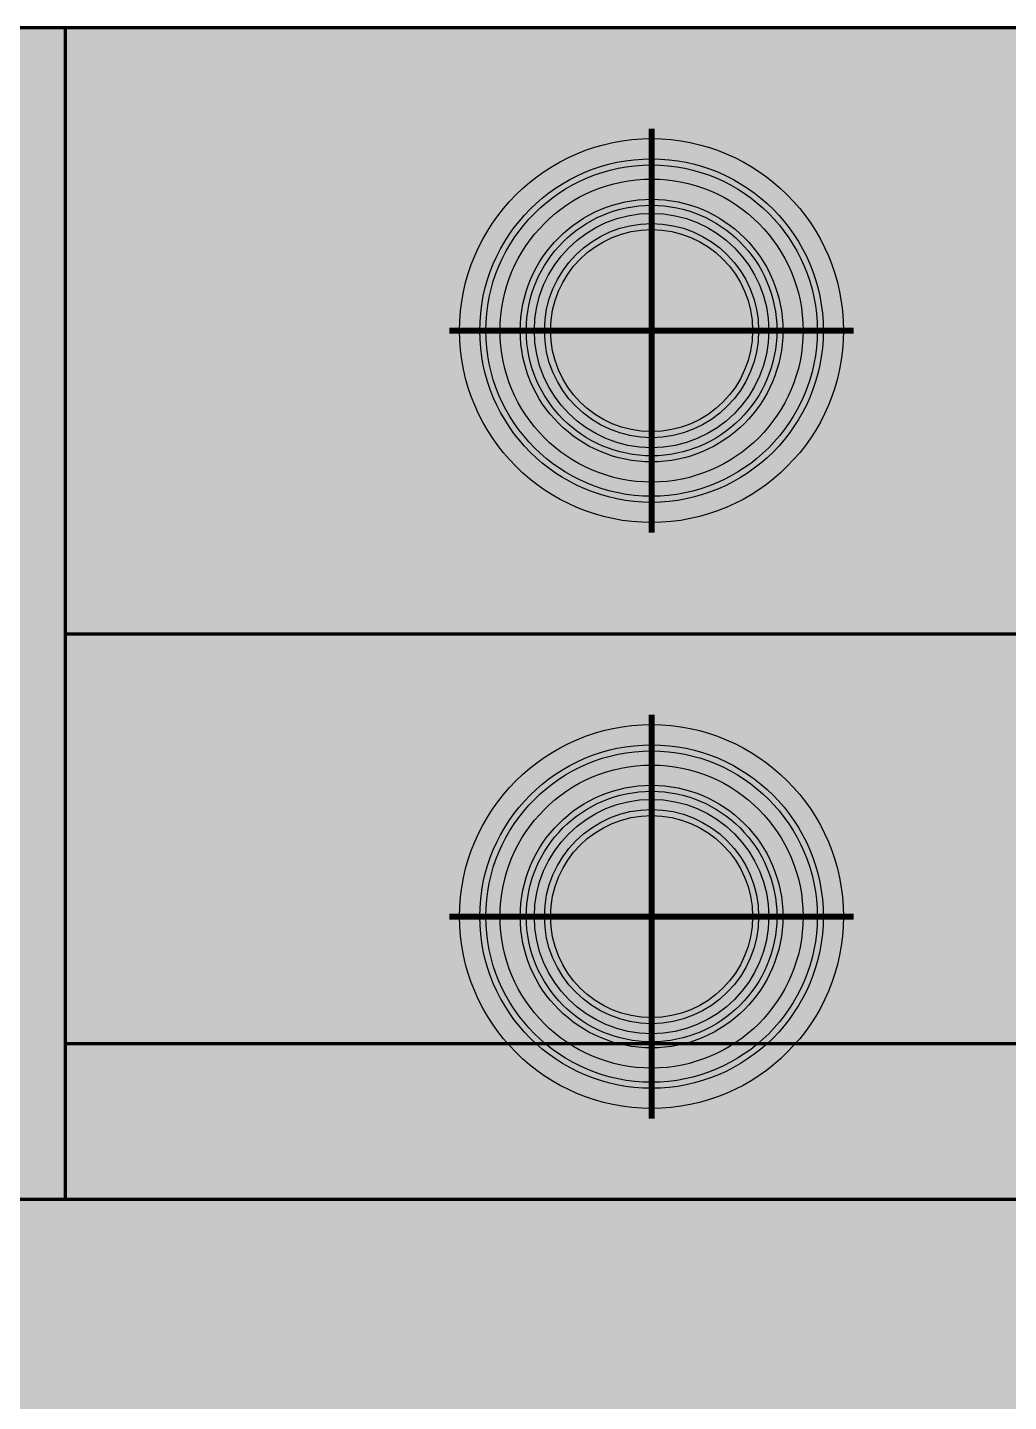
# Model space of a CAD drawing. Header units: millimetres. Extents: x 1408 to 8712, y 657 to 4836.
# Drawn here: x 6662.3 to 6905.1, y 4093.8 to 4433.8 of the extents above; entities that cross this region are included whole.
import ezdxf

# ---------------------------------------------------------------- set-up
doc = ezdxf.new("R2010")
doc.units = ezdxf.units.MM

msp = doc.modelspace()

# ---------------------------------------------------------------- hatches: boundary and pattern name
at = {"lineweight": 140, "true_color": 0xf7f281}
h = msp.add_hatch(color=51, dxfattribs=at)
h.dxf.hatch_style = 1
h.paths.add_polyline_path([(7251.77, 4433.75), (7251.77, 4143.75), (8411.77, 4143.75), (8411.77, 4433.75)])
h.paths.add_polyline_path([(6671.77, 4143.75), (6671.77, 4433.75), (6311.77, 4433.75), (6311.77, 3698.32, -0.337188), (6421.77, 3553.75), (6421.77, 4143.75)])
h.paths.add_polyline_path([(6311.77, 3409.18), (6311.77, 3378.32, -0.337188), (6421.77, 3233.75), (6421.77, 3553.75, -0.337188)])
h.paths.add_polyline_path([(6421.77, 3233.75, -0.337188), (6311.77, 3089.18), (6311.77, 3058.32, -0.337188), (6421.77, 2913.75)])
at = {"lineweight": 140, "true_color": 0xffffff}
h = msp.add_hatch(color=7, dxfattribs=at)
h.dxf.hatch_style = 1
h.paths.add_polyline_path([(7251.77, 4433.75), (6671.77, 4433.75), (6671.77, 4283.75), (7251.77, 4283.75)])
h.paths.add_polyline_path([(7251.77, 4283.75), (6671.77, 4283.75), (6671.77, 4143.75), (7251.77, 4143.75)])
h = msp.add_hatch(color=90)
h.dxf.hatch_style = 1
h.paths.add_polyline_path([(6864.27, 4358.75), (6862.77, 4358.75, -0.03929), (6862.2, 4351.56), (6863.69, 4351.32, 0.03929)])
h.paths.add_polyline_path([(6862.65, 4371.05), (6861.2, 4370.66, -0.03929), (6862.52, 4363.56), (6864.01, 4363.72, 0.03929)])
h.paths.add_polyline_path([(6857.91, 4382.5), (6856.61, 4381.75, -0.03929), (6859.72, 4375.24), (6861.12, 4375.77, 0.03929)])
h.paths.add_polyline_path([(6850.36, 4392.34), (6849.3, 4391.28, -0.03929), (6853.99, 4385.79), (6855.2, 4386.67, 0.03929)])
h.paths.add_polyline_path([(6840.52, 4399.89), (6839.77, 4398.59, -0.03929), (6845.72, 4394.5), (6846.66, 4395.67, 0.03929)])
h.paths.add_polyline_path([(6836.09, 4402.15, 0.03929), (6829.07, 4404.63), (6828.68, 4403.18, -0.03929), (6835.48, 4400.78)])
h.paths.add_polyline_path([(6824.2, 4405.67, 0.03929), (6816.77, 4406.25), (6816.77, 4404.75, -0.03929), (6823.97, 4404.19)])
h.paths.add_polyline_path([(6811.81, 4405.99, 0.03929), (6804.48, 4404.63), (6804.87, 4403.18, -0.03929), (6811.96, 4404.5)])
h.paths.add_polyline_path([(6800.29, 4401.7), (6799.75, 4403.1, 0.03929), (6793.02, 4399.89), (6793.77, 4398.59, -0.03929)])
h.paths.add_polyline_path([(6789.73, 4395.97), (6788.85, 4397.18, 0.03929), (6783.18, 4392.34), (6784.24, 4391.28, -0.03929)])
h.paths.add_polyline_path([(6781.02, 4387.7), (6779.86, 4388.65, 0.03929), (6775.63, 4382.5), (6776.93, 4381.75, -0.03929)])
h.paths.add_polyline_path([(6774.75, 4377.46), (6773.38, 4378.07, 0.03929), (6770.89, 4371.05), (6772.34, 4370.66, -0.03929)])
h.paths.add_polyline_path([(6771.34, 4365.95), (6769.86, 4366.18, 0.03929), (6769.27, 4358.75), (6770.77, 4358.75, -0.03929)])
h.paths.add_polyline_path([(6771.02, 4353.94), (6769.53, 4353.79, 0.03929), (6770.89, 4346.46), (6772.34, 4346.85, -0.03929)])
h.paths.add_polyline_path([(6773.83, 4342.27), (6772.43, 4341.73, 0.03929), (6775.63, 4335), (6776.93, 4335.75, -0.03929)])
h.paths.add_polyline_path([(6779.56, 4331.71), (6778.34, 4330.83, 0.03929), (6783.18, 4325.16), (6784.24, 4326.23, -0.03929)])
h.paths.add_polyline_path([(6787.82, 4323), (6786.88, 4321.84, 0.03929), (6793.02, 4317.62), (6793.77, 4318.92, -0.03929)])
h.paths.add_polyline_path([(6798.06, 4316.73), (6797.45, 4315.36, 0.03929), (6804.48, 4312.87), (6804.87, 4314.32, -0.03929)])
h.paths.add_polyline_path([(6816.77, 4312.75, -0.03929), (6809.58, 4313.32), (6809.34, 4311.84, 0.03929), (6816.77, 4311.25)])
h.paths.add_polyline_path([(6829.07, 4312.87), (6828.68, 4314.32, -0.03929), (6821.58, 4313), (6821.74, 4311.51, 0.03929)])
h.paths.add_polyline_path([(6840.52, 4317.62), (6839.77, 4318.92, -0.03929), (6833.26, 4315.81), (6833.79, 4314.41, 0.03929)])
h.paths.add_polyline_path([(6850.36, 4325.16), (6849.3, 4326.23, -0.03929), (6843.81, 4321.54), (6844.69, 4320.32, 0.03929)])
h.paths.add_polyline_path([(6857.91, 4335), (6856.61, 4335.75, -0.03929), (6852.52, 4329.8), (6853.69, 4328.86, 0.03929)])
h.paths.add_polyline_path([(6862.65, 4346.46), (6861.2, 4346.85, -0.03929), (6858.79, 4340.04), (6860.16, 4339.43, 0.03929)])
h.paths.add_polyline_path([(6852.99, 4349.05), (6851.54, 4349.43, -0.03929), (6849.66, 4344.11), (6851.03, 4343.5, 0.03929)])
h.paths.add_polyline_path([(6849.25, 4340), (6847.95, 4340.75, -0.03929), (6844.75, 4336.1), (6845.91, 4335.15, 0.03929)])
h.paths.add_polyline_path([(6843.29, 4332.24), (6842.23, 4333.3, -0.03929), (6837.93, 4329.63), (6838.81, 4328.41, 0.03929)])
h.paths.add_polyline_path([(6835.52, 4326.28), (6834.77, 4327.58, -0.03929), (6829.67, 4325.14), (6830.21, 4323.74, 0.03929)])
h.paths.add_polyline_path([(6826.48, 4322.53), (6826.09, 4323.98, -0.03929), (6820.53, 4322.95), (6820.69, 4321.46, 0.03929)])
h.paths.add_polyline_path([(6816.77, 4322.75, -0.03929), (6811.14, 4323.2), (6810.9, 4321.71, 0.03929), (6816.77, 4321.25)])
h.paths.add_polyline_path([(6807.45, 4323.98, -0.03929), (6802.13, 4325.86), (6801.52, 4324.49, 0.03929), (6807.07, 4322.53)])
h.paths.add_polyline_path([(6794.12, 4330.78), (6793.17, 4329.61, 0.03929), (6798.02, 4326.28), (6798.77, 4327.58, -0.03929)])
h.paths.add_polyline_path([(6787.65, 4337.59), (6786.43, 4336.71, 0.03929), (6790.25, 4332.24), (6791.32, 4333.3, -0.03929)])
h.paths.add_polyline_path([(6783.16, 4345.85), (6781.76, 4345.31, 0.03929), (6784.3, 4340), (6785.59, 4340.75, -0.03929)])
h.paths.add_polyline_path([(6780.97, 4354.99), (6779.48, 4354.83, 0.03929), (6780.55, 4349.05), (6782, 4349.43, -0.03929)])
h.paths.add_polyline_path([(6781.21, 4364.38), (6779.73, 4364.62, 0.03929), (6779.27, 4358.75), (6780.77, 4358.75, -0.03929)])
h.paths.add_polyline_path([(6783.88, 4373.39), (6782.51, 4374.01, 0.03929), (6780.55, 4368.46), (6782, 4368.07, -0.03929)])
h.paths.add_polyline_path([(6788.79, 4381.41), (6787.63, 4382.35, 0.03929), (6784.3, 4377.5), (6785.59, 4376.75, -0.03929)])
h.paths.add_polyline_path([(6795.61, 4387.88), (6794.73, 4389.09, 0.03929), (6790.25, 4385.27), (6791.32, 4384.21, -0.03929)])
h.paths.add_polyline_path([(6803.87, 4392.36), (6803.33, 4393.76, 0.03929), (6798.02, 4391.23), (6798.77, 4389.93, -0.03929)])
h.paths.add_polyline_path([(6812.85, 4396.05, 0.03929), (6807.07, 4394.97), (6807.45, 4393.53, -0.03929), (6813.01, 4394.56)])
h.paths.add_polyline_path([(6822.64, 4395.79, 0.03929), (6816.77, 4396.25), (6816.77, 4394.75, -0.03929), (6822.4, 4394.31)])
h.paths.add_polyline_path([(6826.48, 4394.97), (6826.09, 4393.53, -0.03929), (6831.41, 4391.64), (6832.02, 4393.01, 0.03929)])
h.paths.add_polyline_path([(6835.52, 4391.23), (6834.77, 4389.93, -0.03929), (6839.43, 4386.73), (6840.37, 4387.9, 0.03929)])
h.paths.add_polyline_path([(6843.29, 4385.27), (6842.23, 4384.21, -0.03929), (6845.9, 4379.91), (6847.11, 4380.79, 0.03929)])
h.paths.add_polyline_path([(6849.25, 4377.5), (6847.95, 4376.75, -0.03929), (6850.38, 4371.65), (6851.78, 4372.19, 0.03929)])
h.paths.add_polyline_path([(6852.99, 4368.46), (6851.54, 4368.07, -0.03929), (6852.57, 4362.52), (6854.07, 4362.67, 0.03929)])
h.paths.add_polyline_path([(6854.27, 4358.75), (6852.77, 4358.75, -0.03929), (6852.33, 4353.12), (6853.81, 4352.89, 0.03929)])
h.paths.add_polyline_path([(6845.77, 4358.75), (6844.27, 4358.75, -0.03929), (6843.93, 4354.45), (6845.41, 4354.22, 0.03929)])
h.paths.add_polyline_path([(6844.78, 4366.26), (6843.33, 4365.87, -0.03929), (6844.12, 4361.63), (6845.61, 4361.78, 0.03929)])
h.paths.add_polyline_path([(6841.89, 4373.25), (6840.59, 4372.5, -0.03929), (6842.44, 4368.61), (6843.84, 4369.15, 0.03929)])
h.paths.add_polyline_path([(6837.28, 4379.26), (6836.22, 4378.2, -0.03929), (6839.02, 4374.92), (6840.23, 4375.8, 0.03929)])
h.paths.add_polyline_path([(6835.02, 4381.29, 0.03929), (6831.27, 4383.87), (6830.52, 4382.57, -0.03929), (6834.08, 4380.12)])
h.paths.add_polyline_path([(6828.57, 4385.25, 0.03929), (6824.28, 4386.76), (6823.89, 4385.32, -0.03929), (6827.96, 4383.87)])
h.paths.add_polyline_path([(6821.31, 4387.4, 0.03929), (6816.77, 4387.75), (6816.77, 4386.25, -0.03929), (6821.07, 4385.91)])
h.paths.add_polyline_path([(6813.74, 4387.59, 0.03929), (6809.27, 4386.76), (6809.65, 4385.32, -0.03929), (6813.9, 4386.1)])
h.paths.add_polyline_path([(6806.92, 4384.43), (6806.38, 4385.83, 0.03929), (6802.27, 4383.87), (6803.02, 4382.57, -0.03929)])
h.paths.add_polyline_path([(6800.61, 4381), (6799.73, 4382.21, 0.03929), (6796.27, 4379.26), (6797.33, 4378.2, -0.03929)])
h.paths.add_polyline_path([(6795.4, 4376.06), (6794.23, 4377, 0.03929), (6791.66, 4373.25), (6792.96, 4372.5, -0.03929)])
h.paths.add_polyline_path([(6791.65, 4369.94), (6790.28, 4370.55, 0.03929), (6788.76, 4366.26), (6790.21, 4365.87, -0.03929)])
h.paths.add_polyline_path([(6789.61, 4363.05), (6788.13, 4363.29, 0.03929), (6787.77, 4358.75), (6789.27, 4358.75, -0.03929)])
h.paths.add_polyline_path([(6789.42, 4355.88), (6787.93, 4355.72, 0.03929), (6788.76, 4351.25), (6790.21, 4351.63, -0.03929)])
h.paths.add_polyline_path([(6791.1, 4348.9), (6789.7, 4348.36, 0.03929), (6791.66, 4344.25), (6792.96, 4345, -0.03929)])
h.paths.add_polyline_path([(6794.52, 4342.59), (6793.31, 4341.71, 0.03929), (6796.27, 4338.25), (6797.33, 4339.31, -0.03929)])
h.paths.add_polyline_path([(6799.46, 4337.38), (6798.52, 4336.22, 0.03929), (6802.27, 4333.64), (6803.02, 4334.94, -0.03929)])
h.paths.add_polyline_path([(6805.59, 4333.63), (6804.98, 4332.26, 0.03929), (6809.27, 4330.74), (6809.65, 4332.19, -0.03929)])
h.paths.add_polyline_path([(6816.77, 4331.25, -0.03929), (6812.47, 4331.59), (6812.23, 4330.11, 0.03929), (6816.77, 4329.75)])
h.paths.add_polyline_path([(6823.89, 4332.19, -0.03929), (6819.65, 4331.4), (6819.8, 4329.91, 0.03929), (6824.28, 4330.74)])
h.paths.add_polyline_path([(6831.27, 4333.64), (6830.52, 4334.94, -0.03929), (6826.63, 4333.08), (6827.16, 4331.68, 0.03929)])
h.paths.add_polyline_path([(6837.28, 4338.25), (6836.22, 4339.31, -0.03929), (6832.94, 4336.5), (6833.82, 4335.29, 0.03929)])
h.paths.add_polyline_path([(6841.89, 4344.25), (6840.59, 4345, -0.03929), (6838.14, 4341.45), (6839.31, 4340.5, 0.03929)])
h.paths.add_polyline_path([(6844.78, 4351.25), (6843.33, 4351.63, -0.03929), (6841.89, 4347.57), (6843.26, 4346.96, 0.03929)])
h = msp.add_hatch(color=90)
h.dxf.hatch_style = 1
h.paths.add_polyline_path([(6864.27, 4358.75), (6862.77, 4358.75, -0.03929), (6862.2, 4351.56), (6863.69, 4351.32, 0.03929)])
h.paths.add_polyline_path([(6862.65, 4371.05), (6861.2, 4370.66, -0.03929), (6862.52, 4363.56), (6864.01, 4363.72, 0.03929)])
h.paths.add_polyline_path([(6857.91, 4382.5), (6856.61, 4381.75, -0.03929), (6859.72, 4375.24), (6861.12, 4375.77, 0.03929)])
h.paths.add_polyline_path([(6850.36, 4392.34), (6849.3, 4391.28, -0.03929), (6853.99, 4385.79), (6855.2, 4386.67, 0.03929)])
h.paths.add_polyline_path([(6840.52, 4399.89), (6839.77, 4398.59, -0.03929), (6845.72, 4394.5), (6846.66, 4395.67, 0.03929)])
h.paths.add_polyline_path([(6836.09, 4402.15, 0.03929), (6829.07, 4404.63), (6828.68, 4403.18, -0.03929), (6835.48, 4400.78)])
h.paths.add_polyline_path([(6824.2, 4405.67, 0.03929), (6816.77, 4406.25), (6816.77, 4404.75, -0.03929), (6823.97, 4404.19)])
h.paths.add_polyline_path([(6811.81, 4405.99, 0.03929), (6804.48, 4404.63), (6804.87, 4403.18, -0.03929), (6811.96, 4404.5)])
h.paths.add_polyline_path([(6800.29, 4401.7), (6799.75, 4403.1, 0.03929), (6793.02, 4399.89), (6793.77, 4398.59, -0.03929)])
h.paths.add_polyline_path([(6789.73, 4395.97), (6788.85, 4397.18, 0.03929), (6783.18, 4392.34), (6784.24, 4391.28, -0.03929)])
h.paths.add_polyline_path([(6781.02, 4387.7), (6779.86, 4388.65, 0.03929), (6775.63, 4382.5), (6776.93, 4381.75, -0.03929)])
h.paths.add_polyline_path([(6774.75, 4377.46), (6773.38, 4378.07, 0.03929), (6770.89, 4371.05), (6772.34, 4370.66, -0.03929)])
h.paths.add_polyline_path([(6771.34, 4365.95), (6769.86, 4366.18, 0.03929), (6769.27, 4358.75), (6770.77, 4358.75, -0.03929)])
h.paths.add_polyline_path([(6771.02, 4353.94), (6769.53, 4353.79, 0.03929), (6770.89, 4346.46), (6772.34, 4346.85, -0.03929)])
h.paths.add_polyline_path([(6773.83, 4342.27), (6772.43, 4341.73, 0.03929), (6775.63, 4335), (6776.93, 4335.75, -0.03929)])
h.paths.add_polyline_path([(6779.56, 4331.71), (6778.34, 4330.83, 0.03929), (6783.18, 4325.16), (6784.24, 4326.23, -0.03929)])
h.paths.add_polyline_path([(6787.82, 4323), (6786.88, 4321.84, 0.03929), (6793.02, 4317.62), (6793.77, 4318.92, -0.03929)])
h.paths.add_polyline_path([(6798.06, 4316.73), (6797.45, 4315.36, 0.03929), (6804.48, 4312.87), (6804.87, 4314.32, -0.03929)])
h.paths.add_polyline_path([(6816.77, 4312.75, -0.03929), (6809.58, 4313.32), (6809.34, 4311.84, 0.03929), (6816.77, 4311.25)])
h.paths.add_polyline_path([(6829.07, 4312.87), (6828.68, 4314.32, -0.03929), (6821.58, 4313), (6821.74, 4311.51, 0.03929)])
h.paths.add_polyline_path([(6840.52, 4317.62), (6839.77, 4318.92, -0.03929), (6833.26, 4315.81), (6833.79, 4314.41, 0.03929)])
h.paths.add_polyline_path([(6850.36, 4325.16), (6849.3, 4326.23, -0.03929), (6843.81, 4321.54), (6844.69, 4320.32, 0.03929)])
h.paths.add_polyline_path([(6857.91, 4335), (6856.61, 4335.75, -0.03929), (6852.52, 4329.8), (6853.69, 4328.86, 0.03929)])
h.paths.add_polyline_path([(6862.65, 4346.46), (6861.2, 4346.85, -0.03929), (6858.79, 4340.04), (6860.16, 4339.43, 0.03929)])
h.paths.add_polyline_path([(6852.99, 4349.05), (6851.54, 4349.43, -0.03929), (6849.66, 4344.11), (6851.03, 4343.5, 0.03929)])
h.paths.add_polyline_path([(6849.25, 4340), (6847.95, 4340.75, -0.03929), (6844.75, 4336.1), (6845.91, 4335.15, 0.03929)])
h.paths.add_polyline_path([(6843.29, 4332.24), (6842.23, 4333.3, -0.03929), (6837.93, 4329.63), (6838.81, 4328.41, 0.03929)])
h.paths.add_polyline_path([(6835.52, 4326.28), (6834.77, 4327.58, -0.03929), (6829.67, 4325.14), (6830.21, 4323.74, 0.03929)])
h.paths.add_polyline_path([(6826.48, 4322.53), (6826.09, 4323.98, -0.03929), (6820.53, 4322.95), (6820.69, 4321.46, 0.03929)])
h.paths.add_polyline_path([(6816.77, 4322.75, -0.03929), (6811.14, 4323.2), (6810.9, 4321.71, 0.03929), (6816.77, 4321.25)])
h.paths.add_polyline_path([(6807.45, 4323.98, -0.03929), (6802.13, 4325.86), (6801.52, 4324.49, 0.03929), (6807.07, 4322.53)])
h.paths.add_polyline_path([(6794.12, 4330.78), (6793.17, 4329.61, 0.03929), (6798.02, 4326.28), (6798.77, 4327.58, -0.03929)])
h.paths.add_polyline_path([(6787.65, 4337.59), (6786.43, 4336.71, 0.03929), (6790.25, 4332.24), (6791.32, 4333.3, -0.03929)])
h.paths.add_polyline_path([(6783.16, 4345.85), (6781.76, 4345.31, 0.03929), (6784.3, 4340), (6785.59, 4340.75, -0.03929)])
h.paths.add_polyline_path([(6780.97, 4354.99), (6779.48, 4354.83, 0.03929), (6780.55, 4349.05), (6782, 4349.43, -0.03929)])
h.paths.add_polyline_path([(6781.21, 4364.38), (6779.73, 4364.62, 0.03929), (6779.27, 4358.75), (6780.77, 4358.75, -0.03929)])
h.paths.add_polyline_path([(6783.88, 4373.39), (6782.51, 4374.01, 0.03929), (6780.55, 4368.46), (6782, 4368.07, -0.03929)])
h.paths.add_polyline_path([(6788.79, 4381.41), (6787.63, 4382.35, 0.03929), (6784.3, 4377.5), (6785.59, 4376.75, -0.03929)])
h.paths.add_polyline_path([(6795.61, 4387.88), (6794.73, 4389.09, 0.03929), (6790.25, 4385.27), (6791.32, 4384.21, -0.03929)])
h.paths.add_polyline_path([(6803.87, 4392.36), (6803.33, 4393.76, 0.03929), (6798.02, 4391.23), (6798.77, 4389.93, -0.03929)])
h.paths.add_polyline_path([(6812.85, 4396.05, 0.03929), (6807.07, 4394.97), (6807.45, 4393.53, -0.03929), (6813.01, 4394.56)])
h.paths.add_polyline_path([(6822.64, 4395.79, 0.03929), (6816.77, 4396.25), (6816.77, 4394.75, -0.03929), (6822.4, 4394.31)])
h.paths.add_polyline_path([(6826.48, 4394.97), (6826.09, 4393.53, -0.03929), (6831.41, 4391.64), (6832.02, 4393.01, 0.03929)])
h.paths.add_polyline_path([(6835.52, 4391.23), (6834.77, 4389.93, -0.03929), (6839.43, 4386.73), (6840.37, 4387.9, 0.03929)])
h.paths.add_polyline_path([(6843.29, 4385.27), (6842.23, 4384.21, -0.03929), (6845.9, 4379.91), (6847.11, 4380.79, 0.03929)])
h.paths.add_polyline_path([(6849.25, 4377.5), (6847.95, 4376.75, -0.03929), (6850.38, 4371.65), (6851.78, 4372.19, 0.03929)])
h.paths.add_polyline_path([(6852.99, 4368.46), (6851.54, 4368.07, -0.03929), (6852.57, 4362.52), (6854.07, 4362.67, 0.03929)])
h.paths.add_polyline_path([(6854.27, 4358.75), (6852.77, 4358.75, -0.03929), (6852.33, 4353.12), (6853.81, 4352.89, 0.03929)])
h.paths.add_polyline_path([(6845.77, 4358.75), (6844.27, 4358.75, -0.03929), (6843.93, 4354.45), (6845.41, 4354.22, 0.03929)])
h.paths.add_polyline_path([(6844.78, 4366.26), (6843.33, 4365.87, -0.03929), (6844.12, 4361.63), (6845.61, 4361.78, 0.03929)])
h.paths.add_polyline_path([(6841.89, 4373.25), (6840.59, 4372.5, -0.03929), (6842.44, 4368.61), (6843.84, 4369.15, 0.03929)])
h.paths.add_polyline_path([(6837.28, 4379.26), (6836.22, 4378.2, -0.03929), (6839.02, 4374.92), (6840.23, 4375.8, 0.03929)])
h.paths.add_polyline_path([(6835.02, 4381.29, 0.03929), (6831.27, 4383.87), (6830.52, 4382.57, -0.03929), (6834.08, 4380.12)])
h.paths.add_polyline_path([(6828.57, 4385.25, 0.03929), (6824.28, 4386.76), (6823.89, 4385.32, -0.03929), (6827.96, 4383.87)])
h.paths.add_polyline_path([(6821.31, 4387.4, 0.03929), (6816.77, 4387.75), (6816.77, 4386.25, -0.03929), (6821.07, 4385.91)])
h.paths.add_polyline_path([(6813.74, 4387.59, 0.03929), (6809.27, 4386.76), (6809.65, 4385.32, -0.03929), (6813.9, 4386.1)])
h.paths.add_polyline_path([(6806.92, 4384.43), (6806.38, 4385.83, 0.03929), (6802.27, 4383.87), (6803.02, 4382.57, -0.03929)])
h.paths.add_polyline_path([(6800.61, 4381), (6799.73, 4382.21, 0.03929), (6796.27, 4379.26), (6797.33, 4378.2, -0.03929)])
h.paths.add_polyline_path([(6795.4, 4376.06), (6794.23, 4377, 0.03929), (6791.66, 4373.25), (6792.96, 4372.5, -0.03929)])
h.paths.add_polyline_path([(6791.65, 4369.94), (6790.28, 4370.55, 0.03929), (6788.76, 4366.26), (6790.21, 4365.87, -0.03929)])
h.paths.add_polyline_path([(6789.61, 4363.05), (6788.13, 4363.29, 0.03929), (6787.77, 4358.75), (6789.27, 4358.75, -0.03929)])
h.paths.add_polyline_path([(6789.42, 4355.88), (6787.93, 4355.72, 0.03929), (6788.76, 4351.25), (6790.21, 4351.63, -0.03929)])
h.paths.add_polyline_path([(6791.1, 4348.9), (6789.7, 4348.36, 0.03929), (6791.66, 4344.25), (6792.96, 4345, -0.03929)])
h.paths.add_polyline_path([(6794.52, 4342.59), (6793.31, 4341.71, 0.03929), (6796.27, 4338.25), (6797.33, 4339.31, -0.03929)])
h.paths.add_polyline_path([(6799.46, 4337.38), (6798.52, 4336.22, 0.03929), (6802.27, 4333.64), (6803.02, 4334.94, -0.03929)])
h.paths.add_polyline_path([(6805.59, 4333.63), (6804.98, 4332.26, 0.03929), (6809.27, 4330.74), (6809.65, 4332.19, -0.03929)])
h.paths.add_polyline_path([(6816.77, 4331.25, -0.03929), (6812.47, 4331.59), (6812.23, 4330.11, 0.03929), (6816.77, 4329.75)])
h.paths.add_polyline_path([(6823.89, 4332.19, -0.03929), (6819.65, 4331.4), (6819.8, 4329.91, 0.03929), (6824.28, 4330.74)])
h.paths.add_polyline_path([(6831.27, 4333.64), (6830.52, 4334.94, -0.03929), (6826.63, 4333.08), (6827.16, 4331.68, 0.03929)])
h.paths.add_polyline_path([(6837.28, 4338.25), (6836.22, 4339.31, -0.03929), (6832.94, 4336.5), (6833.82, 4335.29, 0.03929)])
h.paths.add_polyline_path([(6841.89, 4344.25), (6840.59, 4345, -0.03929), (6838.14, 4341.45), (6839.31, 4340.5, 0.03929)])
h.paths.add_polyline_path([(6844.78, 4351.25), (6843.33, 4351.63, -0.03929), (6841.89, 4347.57), (6843.26, 4346.96, 0.03929)])
at = {"lineweight": 140}
h = msp.add_hatch(color=3, dxfattribs=at)
h.dxf.hatch_style = 1
h.paths.add_polyline_path([(6859.27, 4358.75, 1), (6774.27, 4358.75, 1)])
h.paths.add_polyline_path([(6857.77, 4358.75, 1), (6775.77, 4358.75, 1)], flags=16)
h.paths.add_polyline_path([(6854.27, 4358.75, -1), (6779.27, 4358.75, -1)], flags=0)
h.paths.add_polyline_path([(6849.27, 4358.75, -1), (6784.27, 4358.75, -1)], flags=0)
h.paths.add_polyline_path([(6847.77, 4358.75, -1), (6785.77, 4358.75, -1)], flags=0)
h.paths.add_polyline_path([(6845.77, 4358.75, -1), (6787.77, 4358.75, -1)], flags=0)
h.paths.add_polyline_path([(6843.27, 4358.75, -1), (6790.27, 4358.75, -1)], flags=0)
h.paths.add_polyline_path([(6841.77, 4358.75, -1), (6791.77, 4358.75, -1)], flags=0)
h = msp.add_hatch(color=3, dxfattribs=at)
h.dxf.hatch_style = 1
h.paths.add_polyline_path([(6859.27, 4358.75, 1), (6774.27, 4358.75, 1)])
h.paths.add_polyline_path([(6857.77, 4358.75, 1), (6775.77, 4358.75, 1)], flags=16)
h.paths.add_polyline_path([(6854.27, 4358.75, -1), (6779.27, 4358.75, -1)], flags=0)
h.paths.add_polyline_path([(6849.27, 4358.75, -1), (6784.27, 4358.75, -1)], flags=0)
h.paths.add_polyline_path([(6847.77, 4358.75, -1), (6785.77, 4358.75, -1)], flags=0)
h.paths.add_polyline_path([(6845.77, 4358.75, -1), (6787.77, 4358.75, -1)], flags=0)
h.paths.add_polyline_path([(6843.27, 4358.75, -1), (6790.27, 4358.75, -1)], flags=0)
h.paths.add_polyline_path([(6841.77, 4358.75, -1), (6791.77, 4358.75, -1)], flags=0)
h = msp.add_hatch(color=3, dxfattribs=at)
h.dxf.hatch_style = 1
h.paths.add_polyline_path([(6849.27, 4358.75, 1), (6784.27, 4358.75, 1)])
h.paths.add_polyline_path([(6847.77, 4358.75, 1), (6785.77, 4358.75, 1)], flags=16)
h.paths.add_polyline_path([(6845.77, 4358.75, -1), (6787.77, 4358.75, -1)], flags=0)
h.paths.add_polyline_path([(6843.27, 4358.75, -1), (6790.27, 4358.75, -1)], flags=0)
h.paths.add_polyline_path([(6841.77, 4358.75, -1), (6791.77, 4358.75, -1)], flags=0)
h = msp.add_hatch(color=3, dxfattribs=at)
h.dxf.hatch_style = 1
h.paths.add_polyline_path([(6849.27, 4358.75, 1), (6784.27, 4358.75, 1)])
h.paths.add_polyline_path([(6847.77, 4358.75, 1), (6785.77, 4358.75, 1)], flags=16)
h.paths.add_polyline_path([(6845.77, 4358.75, -1), (6787.77, 4358.75, -1)], flags=0)
h.paths.add_polyline_path([(6843.27, 4358.75, -1), (6790.27, 4358.75, -1)], flags=0)
h.paths.add_polyline_path([(6841.77, 4358.75, -1), (6791.77, 4358.75, -1)], flags=0)
h = msp.add_hatch(color=3, dxfattribs=at)
h.dxf.hatch_style = 1
h.paths.add_polyline_path([(6843.27, 4358.75, 1), (6790.27, 4358.75, 1)])
h.paths.add_polyline_path([(6841.77, 4358.75, 1), (6791.77, 4358.75, 1)], flags=16)
h = msp.add_hatch(color=3, dxfattribs=at)
h.dxf.hatch_style = 1
h.paths.add_polyline_path([(6843.27, 4358.75, 1), (6790.27, 4358.75, 1)])
h.paths.add_polyline_path([(6841.77, 4358.75, 1), (6791.77, 4358.75, 1)], flags=16)
h = msp.add_hatch(color=90)
h.dxf.hatch_style = 1
h.paths.add_polyline_path([(6864.27, 4213.75), (6862.77, 4213.75, -0.03929), (6862.2, 4206.56), (6863.69, 4206.32, 0.03929)])
h.paths.add_polyline_path([(6862.65, 4226.05), (6861.2, 4225.66, -0.03929), (6862.52, 4218.56), (6864.01, 4218.72, 0.03929)])
h.paths.add_polyline_path([(6857.91, 4237.5), (6856.61, 4236.75, -0.03929), (6859.72, 4230.24), (6861.12, 4230.77, 0.03929)])
h.paths.add_polyline_path([(6850.36, 4247.34), (6849.3, 4246.28, -0.03929), (6853.99, 4240.79), (6855.2, 4241.67, 0.03929)])
h.paths.add_polyline_path([(6840.52, 4254.89), (6839.77, 4253.59, -0.03929), (6845.72, 4249.5), (6846.66, 4250.67, 0.03929)])
h.paths.add_polyline_path([(6836.09, 4257.15, 0.03929), (6829.07, 4259.63), (6828.68, 4258.18, -0.03929), (6835.48, 4255.78)])
h.paths.add_polyline_path([(6824.2, 4260.67, 0.03929), (6816.77, 4261.25), (6816.77, 4259.75, -0.03929), (6823.97, 4259.19)])
h.paths.add_polyline_path([(6811.81, 4260.99, 0.03929), (6804.48, 4259.63), (6804.87, 4258.18, -0.03929), (6811.96, 4259.5)])
h.paths.add_polyline_path([(6800.29, 4256.7), (6799.75, 4258.1, 0.03929), (6793.02, 4254.89), (6793.77, 4253.59, -0.03929)])
h.paths.add_polyline_path([(6789.73, 4250.97), (6788.85, 4252.18, 0.03929), (6783.18, 4247.34), (6784.24, 4246.28, -0.03929)])
h.paths.add_polyline_path([(6781.02, 4242.7), (6779.86, 4243.65, 0.03929), (6775.63, 4237.5), (6776.93, 4236.75, -0.03929)])
h.paths.add_polyline_path([(6774.75, 4232.46), (6773.38, 4233.07, 0.03929), (6770.89, 4226.05), (6772.34, 4225.66, -0.03929)])
h.paths.add_polyline_path([(6771.34, 4220.95), (6769.86, 4221.18, 0.03929), (6769.27, 4213.75), (6770.77, 4213.75, -0.03929)])
h.paths.add_polyline_path([(6771.02, 4208.94), (6769.53, 4208.79, 0.03929), (6770.89, 4201.46), (6772.34, 4201.85, -0.03929)])
h.paths.add_polyline_path([(6773.83, 4197.27), (6772.43, 4196.73, 0.03929), (6775.63, 4190), (6776.93, 4190.75, -0.03929)])
h.paths.add_polyline_path([(6779.56, 4186.71), (6778.34, 4185.83, 0.03929), (6783.18, 4180.16), (6784.24, 4181.23, -0.03929)])
h.paths.add_polyline_path([(6787.82, 4178), (6786.88, 4176.84, 0.03929), (6793.02, 4172.62), (6793.77, 4173.92, -0.03929)])
h.paths.add_polyline_path([(6798.06, 4171.73), (6797.45, 4170.36, 0.03929), (6804.48, 4167.87), (6804.87, 4169.32, -0.03929)])
h.paths.add_polyline_path([(6816.77, 4167.75, -0.03929), (6809.58, 4168.32), (6809.34, 4166.84, 0.03929), (6816.77, 4166.25)])
h.paths.add_polyline_path([(6829.07, 4167.87), (6828.68, 4169.32, -0.03929), (6821.58, 4168), (6821.74, 4166.51, 0.03929)])
h.paths.add_polyline_path([(6840.52, 4172.62), (6839.77, 4173.92, -0.03929), (6833.26, 4170.81), (6833.79, 4169.41, 0.03929)])
h.paths.add_polyline_path([(6850.36, 4180.16), (6849.3, 4181.23, -0.03929), (6843.81, 4176.54), (6844.69, 4175.32, 0.03929)])
h.paths.add_polyline_path([(6857.91, 4190), (6856.61, 4190.75, -0.03929), (6852.52, 4184.8), (6853.69, 4183.86, 0.03929)])
h.paths.add_polyline_path([(6862.65, 4201.46), (6861.2, 4201.85, -0.03929), (6858.79, 4195.04), (6860.16, 4194.43, 0.03929)])
h.paths.add_polyline_path([(6852.99, 4204.05), (6851.54, 4204.43, -0.03929), (6849.66, 4199.11), (6851.03, 4198.5, 0.03929)])
h.paths.add_polyline_path([(6849.25, 4195), (6847.95, 4195.75, -0.03929), (6844.75, 4191.1), (6845.91, 4190.15, 0.03929)])
h.paths.add_polyline_path([(6843.29, 4187.24), (6842.23, 4188.3, -0.03929), (6837.93, 4184.63), (6838.81, 4183.41, 0.03929)])
h.paths.add_polyline_path([(6835.52, 4181.28), (6834.77, 4182.58, -0.03929), (6829.67, 4180.14), (6830.21, 4178.74, 0.03929)])
h.paths.add_polyline_path([(6826.48, 4177.53), (6826.09, 4178.98, -0.03929), (6820.53, 4177.95), (6820.69, 4176.46, 0.03929)])
h.paths.add_polyline_path([(6816.77, 4177.75, -0.03929), (6811.14, 4178.2), (6810.9, 4176.71, 0.03929), (6816.77, 4176.25)])
h.paths.add_polyline_path([(6807.45, 4178.98, -0.03929), (6802.13, 4180.86), (6801.52, 4179.49, 0.03929), (6807.07, 4177.53)])
h.paths.add_polyline_path([(6794.12, 4185.78), (6793.17, 4184.61, 0.03929), (6798.02, 4181.28), (6798.77, 4182.58, -0.03929)])
h.paths.add_polyline_path([(6787.65, 4192.59), (6786.43, 4191.71, 0.03929), (6790.25, 4187.24), (6791.32, 4188.3, -0.03929)])
h.paths.add_polyline_path([(6783.16, 4200.85), (6781.76, 4200.31, 0.03929), (6784.3, 4195), (6785.59, 4195.75, -0.03929)])
h.paths.add_polyline_path([(6780.97, 4209.99), (6779.48, 4209.83, 0.03929), (6780.55, 4204.05), (6782, 4204.43, -0.03929)])
h.paths.add_polyline_path([(6781.21, 4219.38), (6779.73, 4219.62, 0.03929), (6779.27, 4213.75), (6780.77, 4213.75, -0.03929)])
h.paths.add_polyline_path([(6783.88, 4228.39), (6782.51, 4229.01, 0.03929), (6780.55, 4223.46), (6782, 4223.07, -0.03929)])
h.paths.add_polyline_path([(6788.79, 4236.41), (6787.63, 4237.35, 0.03929), (6784.3, 4232.5), (6785.59, 4231.75, -0.03929)])
h.paths.add_polyline_path([(6795.61, 4242.88), (6794.73, 4244.09, 0.03929), (6790.25, 4240.27), (6791.32, 4239.21, -0.03929)])
h.paths.add_polyline_path([(6803.87, 4247.36), (6803.33, 4248.76, 0.03929), (6798.02, 4246.23), (6798.77, 4244.93, -0.03929)])
h.paths.add_polyline_path([(6812.85, 4251.05, 0.03929), (6807.07, 4249.97), (6807.45, 4248.53, -0.03929), (6813.01, 4249.56)])
h.paths.add_polyline_path([(6822.64, 4250.79, 0.03929), (6816.77, 4251.25), (6816.77, 4249.75, -0.03929), (6822.4, 4249.31)])
h.paths.add_polyline_path([(6826.48, 4249.97), (6826.09, 4248.53, -0.03929), (6831.41, 4246.64), (6832.02, 4248.01, 0.03929)])
h.paths.add_polyline_path([(6835.52, 4246.23), (6834.77, 4244.93, -0.03929), (6839.43, 4241.73), (6840.37, 4242.9, 0.03929)])
h.paths.add_polyline_path([(6843.29, 4240.27), (6842.23, 4239.21, -0.03929), (6845.9, 4234.91), (6847.11, 4235.79, 0.03929)])
h.paths.add_polyline_path([(6849.25, 4232.5), (6847.95, 4231.75, -0.03929), (6850.38, 4226.65), (6851.78, 4227.19, 0.03929)])
h.paths.add_polyline_path([(6852.99, 4223.46), (6851.54, 4223.07, -0.03929), (6852.57, 4217.52), (6854.07, 4217.67, 0.03929)])
h.paths.add_polyline_path([(6854.27, 4213.75), (6852.77, 4213.75, -0.03929), (6852.33, 4208.12), (6853.81, 4207.89, 0.03929)])
h.paths.add_polyline_path([(6845.77, 4213.75), (6844.27, 4213.75, -0.03929), (6843.93, 4209.45), (6845.41, 4209.22, 0.03929)])
h.paths.add_polyline_path([(6844.78, 4221.26), (6843.33, 4220.87, -0.03929), (6844.12, 4216.63), (6845.61, 4216.78, 0.03929)])
h.paths.add_polyline_path([(6841.89, 4228.25), (6840.59, 4227.5, -0.03929), (6842.44, 4223.61), (6843.84, 4224.15, 0.03929)])
h.paths.add_polyline_path([(6837.28, 4234.26), (6836.22, 4233.2, -0.03929), (6839.02, 4229.92), (6840.23, 4230.8, 0.03929)])
h.paths.add_polyline_path([(6835.02, 4236.29, 0.03929), (6831.27, 4238.87), (6830.52, 4237.57, -0.03929), (6834.08, 4235.12)])
h.paths.add_polyline_path([(6828.57, 4240.25, 0.03929), (6824.28, 4241.76), (6823.89, 4240.32, -0.03929), (6827.96, 4238.87)])
h.paths.add_polyline_path([(6821.31, 4242.4, 0.03929), (6816.77, 4242.75), (6816.77, 4241.25, -0.03929), (6821.07, 4240.91)])
h.paths.add_polyline_path([(6813.74, 4242.59, 0.03929), (6809.27, 4241.76), (6809.65, 4240.32, -0.03929), (6813.9, 4241.1)])
h.paths.add_polyline_path([(6806.92, 4239.43), (6806.38, 4240.83, 0.03929), (6802.27, 4238.87), (6803.02, 4237.57, -0.03929)])
h.paths.add_polyline_path([(6800.61, 4236), (6799.73, 4237.21, 0.03929), (6796.27, 4234.26), (6797.33, 4233.2, -0.03929)])
h.paths.add_polyline_path([(6795.4, 4231.06), (6794.23, 4232, 0.03929), (6791.66, 4228.25), (6792.96, 4227.5, -0.03929)])
h.paths.add_polyline_path([(6791.65, 4224.94), (6790.28, 4225.55, 0.03929), (6788.76, 4221.26), (6790.21, 4220.87, -0.03929)])
h.paths.add_polyline_path([(6789.61, 4218.05), (6788.13, 4218.29, 0.03929), (6787.77, 4213.75), (6789.27, 4213.75, -0.03929)])
h.paths.add_polyline_path([(6789.42, 4210.88), (6787.93, 4210.72, 0.03929), (6788.76, 4206.25), (6790.21, 4206.63, -0.03929)])
h.paths.add_polyline_path([(6791.1, 4203.9), (6789.7, 4203.36, 0.03929), (6791.66, 4199.25), (6792.96, 4200, -0.03929)])
h.paths.add_polyline_path([(6794.52, 4197.59), (6793.31, 4196.71, 0.03929), (6796.27, 4193.25), (6797.33, 4194.31, -0.03929)])
h.paths.add_polyline_path([(6799.46, 4192.38), (6798.52, 4191.22, 0.03929), (6802.27, 4188.64), (6803.02, 4189.94, -0.03929)])
h.paths.add_polyline_path([(6805.59, 4188.63), (6804.98, 4187.26, 0.03929), (6809.27, 4185.74), (6809.65, 4187.19, -0.03929)])
h.paths.add_polyline_path([(6816.77, 4186.25, -0.03929), (6812.47, 4186.59), (6812.23, 4185.11, 0.03929), (6816.77, 4184.75)])
h.paths.add_polyline_path([(6823.89, 4187.19, -0.03929), (6819.65, 4186.4), (6819.8, 4184.91, 0.03929), (6824.28, 4185.74)])
h.paths.add_polyline_path([(6831.27, 4188.64), (6830.52, 4189.94, -0.03929), (6826.63, 4188.08), (6827.16, 4186.68, 0.03929)])
h.paths.add_polyline_path([(6837.28, 4193.25), (6836.22, 4194.31, -0.03929), (6832.94, 4191.5), (6833.82, 4190.29, 0.03929)])
h.paths.add_polyline_path([(6841.89, 4199.25), (6840.59, 4200, -0.03929), (6838.14, 4196.45), (6839.31, 4195.5, 0.03929)])
h.paths.add_polyline_path([(6844.78, 4206.25), (6843.33, 4206.63, -0.03929), (6841.89, 4202.57), (6843.26, 4201.96, 0.03929)])
h = msp.add_hatch(color=3, dxfattribs=at)
h.dxf.hatch_style = 1
h.paths.add_polyline_path([(6859.27, 4213.75, 1), (6774.27, 4213.75, 1)])
h.paths.add_polyline_path([(6857.77, 4213.75, 1), (6775.77, 4213.75, 1)], flags=16)
h.paths.add_polyline_path([(6854.27, 4213.75, -1), (6779.27, 4213.75, -1)], flags=0)
h.paths.add_polyline_path([(6849.27, 4213.75, -1), (6784.27, 4213.75, -1)], flags=0)
h.paths.add_polyline_path([(6847.77, 4213.75, -1), (6785.77, 4213.75, -1)], flags=0)
h.paths.add_polyline_path([(6845.77, 4213.75, -1), (6787.77, 4213.75, -1)], flags=0)
h.paths.add_polyline_path([(6843.27, 4213.75, -1), (6790.27, 4213.75, -1)], flags=0)
h.paths.add_polyline_path([(6841.77, 4213.75, -1), (6791.77, 4213.75, -1)], flags=0)
h = msp.add_hatch(color=3, dxfattribs=at)
h.dxf.hatch_style = 1
h.paths.add_polyline_path([(6849.27, 4213.75, 1), (6784.27, 4213.75, 1)])
h.paths.add_polyline_path([(6847.77, 4213.75, 1), (6785.77, 4213.75, 1)], flags=16)
h.paths.add_polyline_path([(6845.77, 4213.75, -1), (6787.77, 4213.75, -1)], flags=0)
h.paths.add_polyline_path([(6843.27, 4213.75, -1), (6790.27, 4213.75, -1)], flags=0)
h.paths.add_polyline_path([(6841.77, 4213.75, -1), (6791.77, 4213.75, -1)], flags=0)
h = msp.add_hatch(color=3, dxfattribs=at)
h.dxf.hatch_style = 1
h.paths.add_polyline_path([(6843.27, 4213.75, 1), (6790.27, 4213.75, 1)])
h.paths.add_polyline_path([(6841.77, 4213.75, 1), (6791.77, 4213.75, 1)], flags=16)
at = {"lineweight": 140, "true_color": 0x636466}
h = msp.add_hatch(color=251, dxfattribs=at)
h.dxf.hatch_style = 1
h.paths.add_polyline_path([(6421.77, 4143.75), (6421.77, 2183.75), (8711.77, 2183.75), (8711.77, 4133.75), (8411.77, 4133.75), (8411.77, 4143.75)])
h.paths.add_polyline_path([(6871.77, 3693.75), (8261.77, 3693.75), (8261.77, 2633.75), (6871.77, 2633.75)], flags=16)

# ---------------------------------------------------------------- linework, layer by layer
at = {"color": 18, "lineweight": 211, "ltscale": 5, "true_color": 0x000000}
msp.add_line((6671.77, 4283.75), (7251.77, 4283.75), dxfattribs=at)
at = {"lineweight": 140}
for points in [[(6311.77, 4433.75), (8711.77, 4433.75), (8711.77, 2033.75), (6311.77, 2033.75)], [(6671.77, 4433.75), (7251.77, 4433.75), (7251.77, 4182.23), (6671.77, 4182.23)], [(6671.77, 4433.75), (7251.77, 4433.75), (7251.77, 4143.75), (6671.77, 4143.75)]]:
    msp.add_lwpolyline(points, close=True, dxfattribs=at)
at = {"color": 3, "lineweight": 140, "const_width": 1.5}
for points in [[(6816.77, 4358.75), (6816.77, 4408.75)], [(6816.77, 4358.75), (6816.77, 4408.75)], [(6816.77, 4358.75), (6766.77, 4358.75)], [(6816.77, 4358.75), (6766.77, 4358.75)], [(6816.77, 4358.75), (6866.77, 4358.75)], [(6816.77, 4358.75), (6816.77, 4308.75)], [(6816.77, 4358.75), (6866.77, 4358.75)], [(6816.77, 4358.75), (6816.77, 4308.75)], [(6816.77, 4213.75), (6816.77, 4263.75)], [(6816.77, 4213.75), (6766.77, 4213.75)], [(6816.77, 4213.75), (6866.77, 4213.75)], [(6816.77, 4213.75), (6816.77, 4163.75)]]:
    msp.add_lwpolyline(points, dxfattribs=at)
at = {"lineweight": 140}
msp.add_lwpolyline([(8411.77, 4143.75), (6421.77, 4143.75), (6421.77, 2183.75), (8711.77, 2183.75), (8711.77, 4143.75)], dxfattribs=at)
at = {"color": 3}
for centre, radius in [((6816.77, 4358.75), 47.5), ((6816.77, 4358.75), 47.5), ((6816.77, 4358.75), 42.5), ((6816.77, 4358.75), 42.5), ((6816.77, 4358.75), 41), ((6816.77, 4358.75), 41), ((6816.77, 4358.75), 37.5), ((6816.77, 4358.75), 37.5), ((6816.77, 4358.75), 32.5), ((6816.77, 4358.75), 32.5), ((6816.77, 4358.75), 31), ((6816.77, 4358.75), 31), ((6816.77, 4358.75), 29), ((6816.77, 4358.75), 29), ((6816.77, 4358.75), 26.5), ((6816.77, 4358.75), 26.5), ((6816.77, 4358.75), 25), ((6816.77, 4358.75), 25), ((6816.77, 4213.75), 47.5), ((6816.77, 4213.75), 42.5), ((6816.77, 4213.75), 41), ((6816.77, 4213.75), 37.5), ((6816.77, 4213.75), 32.5), ((6816.77, 4213.75), 31), ((6816.77, 4213.75), 29), ((6816.77, 4213.75), 26.5), ((6816.77, 4213.75), 25)]:
    msp.add_circle(centre, radius, dxfattribs=at)

doc.saveas('drawing.dxf')
